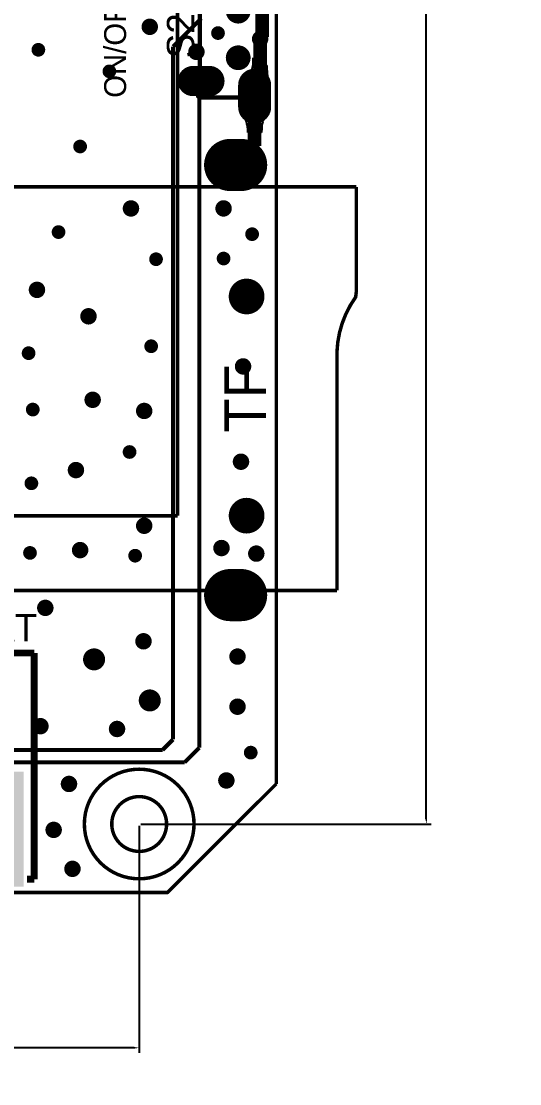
# Model space of a CAD drawing. Extents: x 53.3 to 135, y 28 to 125.4.
# Drawn here: x 116.85 to 135.03, y 28.05 to 66.83 of the extents above; entities that cross this region are included whole.
import ezdxf

# ---------------------------------------------------------------- set-up
doc = ezdxf.new("R2010")
doc.units = 0
doc.header["$MEASUREMENT"] = 0
doc.layers.get('0').update_dxf_attribs({"linetype": 'CONTINUOUS'})
doc.layers.get('Defpoints').update_dxf_attribs({"linetype": 'CONTINUOUS'})
for name, color, linetype in [('BOTTOMLAYER', 5, 'CONTINUOUS'), ('BOTTOMOVERLAY', 54, 'CONTINUOUS'), ('BOTTOMSOLDER', 6, 'CONTINUOUS'), ('KEEPOUTLAYER', 6, 'CONTINUOUS'), ('MECHANICAL2', 216, 'CONTINUOUS'), ('MULTILAYER', 9, 'CONTINUOUS'), ('TOPLAYER', 1, 'CONTINUOUS'), ('TOPOVERLAY', 2, 'CONTINUOUS'), ('TOPPASTE', 8, 'CONTINUOUS'), ('TOPSOLDER', 216, 'CONTINUOUS')]:
    doc.layers.add(name, color=color, linetype=linetype)
doc.dimstyles.get("Standard").update_dxf_attribs({"dimtxt": 2, "dimasz": 0.18, "dimexe": 0.18, "dimexo": 0.0625, "dimgap": 0.09, "dimtad": 0, "dimtih": 1, "dimtoh": 1, "dimrnd": 0.0005, "dimzin": 0, "dimdsep": 46, "dimtxsty": 'STANDARD', "dimcen": 0.09, "dimclrd": 1, "dimclre": 1, "dimclrt": 1, "dimadec": 0, "dimazin": 0, "dimtfac": 1, "dimtofl": 0, "dimtmove": 0, "dimatfit": 3, "dimfxl": 1, "dimtolj": 1, "dimtzin": 0, "dimarcsym": 0})

# ---------------------------------------------------------------- blocks, each defined once
blk = doc.blocks.new('*D5')
at = {"color": 1, "linetype": 'Continuous', "lineweight": -2, "transparency": 16777216}
for p, q in [((121.216, 112.027), (131.807, 112.027)), ((121.216, 37.527), (131.807, 37.527))]:
    blk.add_line(p, q, dxfattribs=at)
at = {"color": 1, "lineweight": -2, "transparency": 16777216}
for p, q in [((131.627, 111.847), (131.627, 75.867)), ((131.627, 37.707), (131.627, 73.687))]:
    blk.add_line(p, q, dxfattribs=at)
at = {"color": 1, "linetype": 'Continuous', "transparency": 16777216}
for points in [[(131.597, 111.847), (131.657, 111.847), (131.627, 112.027)], [(131.597, 37.707), (131.657, 37.707), (131.627, 37.527)]]:
    blk.add_solid(points, dxfattribs=at)
at = {"layer": 'Defpoints', "color": 0, "linetype": 'Continuous', "transparency": 16777216}
for p in [(121.153, 112.027), (121.153, 37.527), (131.627, 37.527)]:
    blk.add_point(p, dxfattribs=at)
at = {"color": 1, "linetype": 'Continuous', "transparency": 16777216, "insert": (131.627, 74.777), "char_height": 2, "attachment_point": 5}
blk.add_mtext('\\A1;74.50', dxfattribs=at)
blk = doc.blocks.new('*D6')
at = {"color": 1, "linetype": 'Continuous', "lineweight": -2, "transparency": 16777216}
for p, q in [((80.753, 37.465), (80.753, 29.179)), ((121.153, 37.465), (121.153, 29.179))]:
    blk.add_line(p, q, dxfattribs=at)
at = {"color": 1, "lineweight": -2, "transparency": 16777216}
for p, q in [((80.933, 29.359), (97.196, 29.359)), ((120.973, 29.359), (104.71, 29.359))]:
    blk.add_line(p, q, dxfattribs=at)
at = {"color": 1, "linetype": 'Continuous', "transparency": 16777216}
for points in [[(80.933, 29.389), (80.933, 29.329), (80.753, 29.359)], [(120.973, 29.389), (120.973, 29.329), (121.153, 29.359)]]:
    blk.add_solid(points, dxfattribs=at)
at = {"layer": 'Defpoints', "color": 0, "linetype": 'Continuous', "transparency": 16777216}
for p in [(80.753, 37.527), (121.153, 37.527), (121.153, 29.359)]:
    blk.add_point(p, dxfattribs=at)
at = {"color": 1, "linetype": 'Continuous', "transparency": 16777216, "insert": (100.953, 29.359), "char_height": 2, "attachment_point": 5}
blk.add_mtext('\\A1;40.40', dxfattribs=at)

msp = doc.modelspace()

# ---------------------------------------------------------------- linework, layer by layer
at = {"layer": 'BOTTOMLAYER'}
for points, const_width in [([(121.389, 66.6242, 1), (121.689, 66.6242, 1)], 0.299999), ([(123.903202, 66.3956, 1), (124.153198, 66.3956, 1)], 0.249999), ([(125.414804, 66.179797, 1), (125.714803, 66.179797, 1)], 0.299999), ([(117.350002, 65.786, 1), (117.599998, 65.786, 1)], 0.249999), ([(123.0908, 65.7098, 1), (123.3908, 65.7098, 1)], 0.299999), ([(124.589802, 65.494802, 1), (124.939803, 65.494802, 1)], 0.349999), ([(119.940802, 64.9986, 1), (120.190798, 64.9986, 1)], 0.249999), ([(118.874002, 62.2554, 1), (119.123998, 62.2554, 1)], 0.249999), ([(120.7032, 59.9948, 1), (121.0032, 59.9948, 1)], 0.299999), ([(124.0814, 59.9948, 1), (124.3814, 59.9948, 1)], 0.299999), ([(118.086602, 59.1312, 1), (118.336598, 59.1312, 1)], 0.249999), ([(125.147802, 59.055, 1), (125.397798, 59.055, 1)], 0.249999), ([(121.642602, 58.1406, 1), (121.892598, 58.1406, 1)], 0.249999), ([(124.106402, 58.166, 1), (124.356398, 58.166, 1)], 0.249999), ([(117.2742, 57.023, 1), (117.5742, 57.023, 1)], 0.299999), ([(124.796596, 56.7812, 1), (125.346597, 56.7812, 1)], 0.549999), ([(119.1538, 56.0578, 1), (119.4538, 56.0578, 1)], 0.299999), ([(121.464802, 54.9656, 1), (121.714798, 54.9656, 1)], 0.249999), ([(116.994402, 54.7116, 1), (117.244398, 54.7116, 1)], 0.249999), ([(124.7926, 54.229, 1), (125.0926, 54.229, 1)], 0.299999), ([(119.3062, 53.0098, 1), (119.6062, 53.0098, 1)], 0.299999), ([(117.146802, 52.6542, 1), (117.396798, 52.6542, 1)], 0.249999), ([(121.1858, 52.6034, 1), (121.4858, 52.6034, 1)], 0.299999), ([(120.677402, 51.1048, 1), (120.927398, 51.1048, 1)], 0.249999), ([(124.7164, 50.7492, 1), (125.0164, 50.7492, 1)], 0.299999), ([(118.6966, 50.4444, 1), (118.9966, 50.4444, 1)], 0.299999), ([(117.096002, 49.9618, 1), (117.345998, 49.9618, 1)], 0.249999), ([(124.796601, 48.781205, 1), (125.346602, 48.781205, 1)], 0.549999), ([(121.1858, 48.4124, 1), (121.4858, 48.4124, 1)], 0.299999), ([(118.849, 47.5234, 1), (119.149, 47.5234, 1)], 0.299999), ([(124.0052, 47.5996, 1), (124.3052, 47.5996, 1)], 0.299999), ([(117.045202, 47.4218, 1), (117.295198, 47.4218, 1)], 0.249999), ([(120.880602, 47.3202, 1), (121.130598, 47.3202, 1)], 0.249999), ([(125.2752, 47.3964, 1), (125.5752, 47.3964, 1)], 0.299999), ([(117.579, 45.4152, 1), (117.879, 45.4152, 1)], 0.299999), ([(121.1604, 44.196, 1), (121.4604, 44.196, 1)], 0.299999), ([(119.357, 43.5356, 1), (119.657, 43.5356, 1)], 0.299999), ([(124.5894, 43.6372, 1), (124.8894, 43.6372, 1)], 0.299999), ([(121.389, 42.037, 1), (121.689, 42.037, 1)], 0.299999), ([(124.5894, 41.8084, 1), (124.8894, 41.8084, 1)], 0.299999), ([(117.4012, 41.0972, 1), (117.7012, 41.0972, 1)], 0.299999), ([(120.1952, 40.9956, 1), (120.4952, 40.9956, 1)], 0.299999), ([(125.097002, 40.132, 1), (125.346998, 40.132, 1)], 0.249999), ([(118.4426, 38.989, 1), (118.7426, 38.989, 1)], 0.299999), ([(124.183, 39.116, 1), (124.483, 39.116, 1)], 0.299999), ([(117.8838, 37.3126, 1), (118.1838, 37.3126, 1)], 0.299999), ([(118.5696, 35.8902, 1), (118.8696, 35.8902, 1)], 0.299999)]:
    msp.add_lwpolyline(points, format="xyb", close=True, dxfattribs=dict(at, const_width=const_width))
at = {"layer": 'BOTTOMOVERLAY', "const_width": 0.127}
for points in [[(122.553136, 48.777027), (122.553136, 106.377059)], [(79.353113, 48.777027), (122.553136, 48.777027)]]:
    msp.add_lwpolyline(points, dxfattribs=at)
at = {"layer": 'BOTTOMSOLDER'}
for points, const_width in [([(124.538994, 67.194796, 1), (124.990596, 67.194796, 1)], 0.451599), ([(124.539002, 65.494802, 1), (124.990603, 65.494802, 1)], 0.451599), ([(124.745796, 56.7812, 1), (125.397397, 56.7812, 1)], 0.651599), ([(124.745801, 48.781205, 1), (125.397402, 48.781205, 1)], 0.651599), ([(119.3062, 43.5356, 1), (119.7078, 43.5356, 1)], 0.401599), ([(121.3382, 42.037, 1), (121.7398, 42.037, 1)], 0.401599)]:
    msp.add_lwpolyline(points, format="xyb", close=True, dxfattribs=dict(at, const_width=const_width))
at = {"layer": 'KEEPOUTLAYER', "const_width": 0.127}
for points in [[(126.153136, 38.991487), (126.153136, 110.562593)], [(122.188668, 35.027019), (126.153136, 38.991487)], [(79.717577, 35.027019), (122.188668, 35.027019)]]:
    msp.add_lwpolyline(points, dxfattribs=at)
at = {"layer": 'KEEPOUTLAYER'}
for points, const_width in [([(122.153134, 37.527022, 1), (120.153133, 37.527022, 1)], 0.127), ([(120.121383, 37.527022, 1), (120.184883, 37.527022, 1)], 0.0635), ([(122.121384, 37.527022, 1), (122.184884, 37.527022, 1)], 0.0635)]:
    msp.add_lwpolyline(points, format="xyb", close=True, dxfattribs=dict(at, const_width=const_width))
at = {"layer": 'MECHANICAL2'}
for points, const_width in [([(122.220418, 35.027019, 1), (122.156918, 35.027019, 1)], 0.0635), ([(122.141043, 35.027019, 1), (122.172793, 35.027019, 1)], 0.03175), ([(122.204543, 35.027019, 1), (122.236293, 35.027019, 1)], 0.03175)]:
    msp.add_lwpolyline(points, format="xyb", close=True, dxfattribs=dict(at, const_width=const_width))
at = {"layer": 'MULTILAYER'}
for points, const_width in [([(121.389, 66.6242, 1), (121.689, 66.6242, 1)], 0.299999), ([(123.903202, 66.3956, 1), (124.153198, 66.3956, 1)], 0.249999), ([(125.414804, 66.179797, 1), (125.714803, 66.179797, 1)], 0.299999), ([(117.350002, 65.786, 1), (117.599998, 65.786, 1)], 0.249999), ([(123.0908, 65.7098, 1), (123.3908, 65.7098, 1)], 0.299999), ([(124.589802, 65.494802, 1), (124.939803, 65.494802, 1)], 0.349999), ([(119.940802, 64.9986, 1), (120.190798, 64.9986, 1)], 0.249999), ([(118.874002, 62.2554, 1), (119.123998, 62.2554, 1)], 0.249999), ([(120.7032, 59.9948, 1), (121.0032, 59.9948, 1)], 0.299999), ([(124.0814, 59.9948, 1), (124.3814, 59.9948, 1)], 0.299999), ([(118.086602, 59.1312, 1), (118.336598, 59.1312, 1)], 0.249999), ([(125.147802, 59.055, 1), (125.397798, 59.055, 1)], 0.249999), ([(121.642602, 58.1406, 1), (121.892598, 58.1406, 1)], 0.249999), ([(124.106402, 58.166, 1), (124.356398, 58.166, 1)], 0.249999), ([(117.2742, 57.023, 1), (117.5742, 57.023, 1)], 0.299999), ([(124.796596, 56.7812, 1), (125.346597, 56.7812, 1)], 0.549999), ([(119.1538, 56.0578, 1), (119.4538, 56.0578, 1)], 0.299999), ([(121.464802, 54.9656, 1), (121.714798, 54.9656, 1)], 0.249999), ([(116.994402, 54.7116, 1), (117.244398, 54.7116, 1)], 0.249999), ([(124.7926, 54.229, 1), (125.0926, 54.229, 1)], 0.299999), ([(119.3062, 53.0098, 1), (119.6062, 53.0098, 1)], 0.299999), ([(117.146802, 52.6542, 1), (117.396798, 52.6542, 1)], 0.249999), ([(121.1858, 52.6034, 1), (121.4858, 52.6034, 1)], 0.299999), ([(120.677402, 51.1048, 1), (120.927398, 51.1048, 1)], 0.249999), ([(124.7164, 50.7492, 1), (125.0164, 50.7492, 1)], 0.299999), ([(118.6966, 50.4444, 1), (118.9966, 50.4444, 1)], 0.299999), ([(117.096002, 49.9618, 1), (117.345998, 49.9618, 1)], 0.249999), ([(124.796601, 48.781205, 1), (125.346602, 48.781205, 1)], 0.549999), ([(121.1858, 48.4124, 1), (121.4858, 48.4124, 1)], 0.299999), ([(118.849, 47.5234, 1), (119.149, 47.5234, 1)], 0.299999), ([(124.0052, 47.5996, 1), (124.3052, 47.5996, 1)], 0.299999), ([(117.045202, 47.4218, 1), (117.295198, 47.4218, 1)], 0.249999), ([(120.880602, 47.3202, 1), (121.130598, 47.3202, 1)], 0.249999), ([(125.2752, 47.3964, 1), (125.5752, 47.3964, 1)], 0.299999), ([(117.579, 45.4152, 1), (117.879, 45.4152, 1)], 0.299999), ([(121.1604, 44.196, 1), (121.4604, 44.196, 1)], 0.299999), ([(119.357, 43.5356, 1), (119.657, 43.5356, 1)], 0.299999), ([(124.5894, 43.6372, 1), (124.8894, 43.6372, 1)], 0.299999), ([(121.389, 42.037, 1), (121.689, 42.037, 1)], 0.299999), ([(124.5894, 41.8084, 1), (124.8894, 41.8084, 1)], 0.299999), ([(117.4012, 41.0972, 1), (117.7012, 41.0972, 1)], 0.299999), ([(120.1952, 40.9956, 1), (120.4952, 40.9956, 1)], 0.299999), ([(125.097002, 40.132, 1), (125.346998, 40.132, 1)], 0.249999), ([(118.4426, 38.989, 1), (118.7426, 38.989, 1)], 0.299999), ([(124.183, 39.116, 1), (124.483, 39.116, 1)], 0.299999), ([(117.8838, 37.3126, 1), (118.1838, 37.3126, 1)], 0.299999), ([(118.5696, 35.8902, 1), (118.8696, 35.8902, 1)], 0.299999)]:
    msp.add_lwpolyline(points, format="xyb", close=True, dxfattribs=dict(at, const_width=const_width))
at = {"layer": 'TOPLAYER'}
for p, q in [((125.29247, 65.147828), (125.304878, 65.246334)), ((125.304878, 65.246334), (125.312322, 65.36021)), ((125.312322, 65.36021), (125.314804, 65.489452)), ((125.314804, 65.489452), (125.814803, 65.206989)), ((125.814803, 65.206989), (125.815143, 65.111165)), ((125.848961, 64.624527), (125.066661, 64.888575)), ((125.066661, 64.888575), (125.113806, 64.879507)), ((125.113806, 64.879507), (125.155993, 64.885809)), ((125.155993, 64.885809), (125.193214, 64.907477)), ((125.193214, 64.907477), (125.225472, 64.944513)), ((125.225472, 64.944513), (125.252767, 64.996916)), ((125.252767, 64.996916), (125.275101, 65.064688)), ((125.275101, 65.064688), (125.29247, 65.147828)), ((125.815143, 65.111165), (125.842471, 64.645195)), ((125.842471, 64.645195), (125.848961, 64.624527)), ((123.208037, 64.19549), (123.193597, 64.19704)), ((123.193597, 64.19704), (123.497599, 64.19704)), ((123.220958, 64.190837), (123.208037, 64.19549)), ((123.232357, 64.183085), (123.220958, 64.190837)), ((123.242238, 64.172231), (123.232357, 64.183085)), ((123.250597, 64.158277), (123.242238, 64.172231)), ((123.257437, 64.141223), (123.250597, 64.158277)), ((123.262758, 64.121066), (123.257437, 64.141223)), ((123.266558, 64.097807), (123.262758, 64.121066)), ((123.268837, 64.071449), (123.266558, 64.097807)), ((123.269599, 64.04199), (123.268837, 64.071449)), ((123.421597, 64.04199), (123.269599, 64.04199)), ((123.422359, 64.071449), (123.421597, 64.04199)), ((123.424638, 64.097807), (123.422359, 64.071449)), ((123.428437, 64.121066), (123.424638, 64.097807)), ((123.433759, 64.141223), (123.428437, 64.121066)), ((123.440599, 64.158277), (123.433759, 64.141223)), ((123.448958, 64.172231), (123.440599, 64.158277)), ((123.458839, 64.183085), (123.448958, 64.172231)), ((123.470238, 64.190837), (123.458839, 64.183085)), ((123.483159, 64.19549), (123.470238, 64.190837)), ((123.497599, 64.19704), (123.483159, 64.19549)), ((124.965691, 63.394158), (124.930715, 63.444178)), ((124.930715, 63.444178), (125.798887, 63.444178)), ((124.996986, 63.340061), (124.965691, 63.394158)), ((125.024599, 63.281885), (124.996986, 63.340061)), ((125.048531, 63.21963), (125.024599, 63.281885)), ((125.06878, 63.153295), (125.048531, 63.21963)), ((125.681072, 63.21963), (125.660823, 63.153295)), ((125.705004, 63.281885), (125.681072, 63.21963)), ((125.732616, 63.340061), (125.705004, 63.281885)), ((125.763912, 63.394158), (125.732616, 63.340061)), ((125.798887, 63.444178), (125.763912, 63.394158)), ((125.085348, 63.082884), (125.06878, 63.153295)), ((125.098233, 63.008396), (125.085348, 63.082884)), ((125.11296, 62.847179), (125.098233, 63.008396)), ((125.114802, 62.760456), (125.11296, 62.847179)), ((125.622164, 62.929826), (125.614801, 62.760456)), ((125.631369, 63.008396), (125.622164, 62.929826)), ((125.644255, 63.082884), (125.631369, 63.008396)), ((125.660823, 63.153295), (125.644255, 63.082884)), ((125.614801, 62.760456), (125.114802, 62.760456))]:
    msp.add_line(p, q, dxfattribs=at)
for points, const_width in [([(125.639637, 66.25463), (125.639637, 68.319967)], 0.499999), ([(122.388795, 65.900983), (123.414793, 66.926981)], 0.152001), ([(125.564803, 66.179797), (125.639637, 66.25463)], 0.499999), ([(125.564803, 64.294799), (125.564803, 66.179797)], 0.499999), ([(122.388795, 40.6146), (122.388795, 65.900983)], 0.152001), ([(123.114796, 64.644798), (123.714794, 64.644798)], 0.900001), ([(125.364801, 64.494796), (125.364801, 63.694798)], 1.000001), ([(123.345598, 64.575601), (123.414795, 64.644798)], 0.152001), ([(123.345598, 40.312998), (123.345598, 64.575601)], 0.152001), ([(125.364801, 64.094797), (125.564803, 64.294799)], 0.499999), ([(125.364801, 62.274407), (125.364801, 64.094797)], 0.499999), ([(124.671597, 61.581203), (125.364801, 62.274407)], 0.499999), ([(124.471598, 61.581203), (124.871597, 61.581203)], 1.699999), ([(124.4716, 45.881193), (124.871599, 45.881193)], 1.699999), ([(122.004717, 40.230522), (122.388795, 40.6146)], 0.152001), ([(122.809, 39.7764), (123.345598, 40.312998)], 0.152001), ([(108.334078, 40.230522), (122.004717, 40.230522)], 0.152001), ([(107.7722, 39.7764), (122.809, 39.7764)], 0.152001)]:
    msp.add_lwpolyline(points, dxfattribs=dict(at, const_width=const_width))
for points, const_width in [([(121.389, 66.6242, 1), (121.689, 66.6242, 1)], 0.299999), ([(123.903202, 66.3956, 1), (124.153198, 66.3956, 1)], 0.249999), ([(125.414804, 66.179797, 1), (125.714803, 66.179797, 1)], 0.299999), ([(117.350002, 65.786, 1), (117.599998, 65.786, 1)], 0.249999), ([(123.0908, 65.7098, 1), (123.3908, 65.7098, 1)], 0.299999), ([(124.589802, 65.494802, 1), (124.939803, 65.494802, 1)], 0.349999), ([(119.940802, 64.9986, 1), (120.190798, 64.9986, 1)], 0.249999), ([(122.889795, 64.644798, 1), (123.339796, 64.644798, 1)], 0.449999), ([(123.489794, 64.644798, 1), (123.939795, 64.644798, 1)], 0.449999), ([(125.114802, 64.494796, 1), (125.614801, 64.494796, 1)], 0.499999), ([(125.114802, 63.694798, 1), (125.614801, 63.694798, 1)], 0.499999), ([(118.874002, 62.2554, 1), (119.123998, 62.2554, 1)], 0.249999), ([(124.046597, 61.581203, 1), (124.896598, 61.581203, 1)], 0.849998), ([(124.446596, 61.581203, 1), (125.296597, 61.581203, 1)], 0.849998), ([(120.7032, 59.9948, 1), (121.0032, 59.9948, 1)], 0.299999), ([(124.0814, 59.9948, 1), (124.3814, 59.9948, 1)], 0.299999), ([(118.086602, 59.1312, 1), (118.336598, 59.1312, 1)], 0.249999), ([(125.147802, 59.055, 1), (125.397798, 59.055, 1)], 0.249999), ([(121.642602, 58.1406, 1), (121.892598, 58.1406, 1)], 0.249999), ([(124.106402, 58.166, 1), (124.356398, 58.166, 1)], 0.249999), ([(117.2742, 57.023, 1), (117.5742, 57.023, 1)], 0.299999), ([(124.796596, 56.7812, 1), (125.346597, 56.7812, 1)], 0.549999), ([(119.1538, 56.0578, 1), (119.4538, 56.0578, 1)], 0.299999), ([(121.464802, 54.9656, 1), (121.714798, 54.9656, 1)], 0.249999), ([(116.994402, 54.7116, 1), (117.244398, 54.7116, 1)], 0.249999), ([(124.7926, 54.229, 1), (125.0926, 54.229, 1)], 0.299999), ([(119.3062, 53.0098, 1), (119.6062, 53.0098, 1)], 0.299999), ([(117.146802, 52.6542, 1), (117.396798, 52.6542, 1)], 0.249999), ([(121.1858, 52.6034, 1), (121.4858, 52.6034, 1)], 0.299999), ([(120.677402, 51.1048, 1), (120.927398, 51.1048, 1)], 0.249999), ([(124.7164, 50.7492, 1), (125.0164, 50.7492, 1)], 0.299999), ([(118.6966, 50.4444, 1), (118.9966, 50.4444, 1)], 0.299999), ([(117.096002, 49.9618, 1), (117.345998, 49.9618, 1)], 0.249999), ([(124.796601, 48.781205, 1), (125.346602, 48.781205, 1)], 0.549999), ([(121.1858, 48.4124, 1), (121.4858, 48.4124, 1)], 0.299999), ([(118.849, 47.5234, 1), (119.149, 47.5234, 1)], 0.299999), ([(124.0052, 47.5996, 1), (124.3052, 47.5996, 1)], 0.299999), ([(117.045202, 47.4218, 1), (117.295198, 47.4218, 1)], 0.249999), ([(120.880602, 47.3202, 1), (121.130598, 47.3202, 1)], 0.249999), ([(125.2752, 47.3964, 1), (125.5752, 47.3964, 1)], 0.299999), ([(124.0466, 45.881193, 1), (124.896601, 45.881193, 1)], 0.849998), ([(124.446599, 45.881193, 1), (125.2966, 45.881193, 1)], 0.849998), ([(117.579, 45.4152, 1), (117.879, 45.4152, 1)], 0.299999), ([(121.1604, 44.196, 1), (121.4604, 44.196, 1)], 0.299999), ([(119.357, 43.5356, 1), (119.657, 43.5356, 1)], 0.299999), ([(124.5894, 43.6372, 1), (124.8894, 43.6372, 1)], 0.299999), ([(121.389, 42.037, 1), (121.689, 42.037, 1)], 0.299999), ([(124.5894, 41.8084, 1), (124.8894, 41.8084, 1)], 0.299999), ([(117.4012, 41.0972, 1), (117.7012, 41.0972, 1)], 0.299999), ([(120.1952, 40.9956, 1), (120.4952, 40.9956, 1)], 0.299999), ([(125.097002, 40.132, 1), (125.346998, 40.132, 1)], 0.249999), ([(118.4426, 38.989, 1), (118.7426, 38.989, 1)], 0.299999), ([(124.183, 39.116, 1), (124.483, 39.116, 1)], 0.299999), ([(117.8838, 37.3126, 1), (118.1838, 37.3126, 1)], 0.299999), ([(118.5696, 35.8902, 1), (118.8696, 35.8902, 1)], 0.299999)]:
    msp.add_lwpolyline(points, format="xyb", close=True, dxfattribs=dict(at, const_width=const_width))
at = {"layer": 'TOPOVERLAY'}
for points, const_width in [([(123.3648, 68.644798), (123.364803, 64.044802)], 0.1524), ([(125.664798, 64.0448), (125.664801, 68.6448)], 0.1524), ([(123.364803, 64.044802), (125.664798, 64.0448)], 0.1524), ([(114.020603, 60.782203), (129.071604, 60.782197)], 0.127), ([(129.071601, 56.932538), (129.071604, 60.782197)], 0.127), ([(129.049948, 56.759757), (129.071601, 56.932538)], 0.127), ([(128.371595, 46.050197), (128.371605, 54.412426)], 0.127), ([(114.020597, 46.050205), (128.371595, 46.050197)], 0.127), ([(114.40668, 43.768645), (117.32514, 43.768645)], 0.254), ([(117.32514, 35.589845), (117.32514, 43.768645)], 0.254), ([(117.29974, 35.589845), (117.32514, 35.589845)], 0.254), ([(117.325648, 35.513213), (117.325648, 35.665613)], 0.254), ([(117.065095, 35.513213), (117.325648, 35.513213)], 0.254)]:
    msp.add_lwpolyline(points, dxfattribs=dict(at, const_width=const_width))
at = {"layer": 'TOPOVERLAY', "const_width": 0.127}
msp.add_lwpolyline([(128.371648, 54.411631, -0.171831), (129.049038, 56.758497)], format="xyb", dxfattribs=at)
at = {"layer": 'TOPOVERLAY'}
for points, const_width in [([(129.017288, 56.758497, 1), (129.080788, 56.758497, 1)], 0.0635), ([(128.339898, 54.411631, 1), (128.403398, 54.411631, 1)], 0.0635), ([(123.153134, 37.527022, 1), (119.153132, 37.527022, 1)], 0.127), ([(119.121382, 37.527022, 1), (119.184882, 37.527022, 1)], 0.0635), ([(123.121384, 37.527022, 1), (123.184884, 37.527022, 1)], 0.0635)]:
    msp.add_lwpolyline(points, format="xyb", close=True, dxfattribs=dict(at, const_width=const_width))
at = {"layer": 'TOPPASTE'}
for points, const_width in [([(123.114796, 64.644798), (123.714794, 64.644798)], 0.900001), ([(125.364801, 64.494796), (125.364801, 63.694798)], 1.000001), ([(124.471598, 61.581203), (124.871597, 61.581203)], 1.699999), ([(124.4716, 45.881193), (124.871599, 45.881193)], 1.699999)]:
    msp.add_lwpolyline(points, dxfattribs=dict(at, const_width=const_width))
for points, const_width in [([(122.889795, 64.644798, 1), (123.339796, 64.644798, 1)], 0.449999), ([(123.489794, 64.644798, 1), (123.939795, 64.644798, 1)], 0.449999), ([(125.114802, 64.494796, 1), (125.614801, 64.494796, 1)], 0.499999), ([(125.114802, 63.694798, 1), (125.614801, 63.694798, 1)], 0.499999), ([(124.046597, 61.581203, 1), (124.896598, 61.581203, 1)], 0.849998), ([(124.446596, 61.581203, 1), (125.296597, 61.581203, 1)], 0.849998), ([(124.0466, 45.881193, 1), (124.896601, 45.881193, 1)], 0.849998), ([(124.446599, 45.881193, 1), (125.2966, 45.881193, 1)], 0.849998)]:
    msp.add_lwpolyline(points, format="xyb", close=True, dxfattribs=dict(at, const_width=const_width))
at = {"layer": 'TOPSOLDER'}
for points, const_width in [([(124.538994, 67.194796, 1), (124.990596, 67.194796, 1)], 0.451599), ([(124.539002, 65.494802, 1), (124.990603, 65.494802, 1)], 0.451599), ([(122.838995, 64.644798, 1), (123.390596, 64.644798, 1)], 0.551599), ([(123.438994, 64.644798, 1), (123.990595, 64.644798, 1)], 0.551599), ([(125.064002, 64.494796, 1), (125.665601, 64.494796, 1)], 0.601599), ([(125.064002, 63.694798, 1), (125.665601, 63.694798, 1)], 0.601599), ([(123.995797, 61.581203, 1), (124.947398, 61.581203, 1)], 0.951598), ([(124.395796, 61.581203, 1), (125.347397, 61.581203, 1)], 0.951598), ([(124.745796, 56.7812, 1), (125.397397, 56.7812, 1)], 0.651599), ([(124.745801, 48.781205, 1), (125.397402, 48.781205, 1)], 0.651599), ([(123.9958, 45.881193, 1), (124.947401, 45.881193, 1)], 0.951598), ([(124.395799, 45.881193, 1), (125.3474, 45.881193, 1)], 0.951598), ([(119.3062, 43.5356, 1), (119.7078, 43.5356, 1)], 0.401599), ([(121.3382, 42.037, 1), (121.7398, 42.037, 1)], 0.401599)]:
    msp.add_lwpolyline(points, format="xyb", close=True, dxfattribs=dict(at, const_width=const_width))
for points, const_width in [([(123.114796, 64.644798), (123.714794, 64.644798)], 1.103201), ([(125.364801, 64.494796), (125.364801, 63.694798)], 1.203201), ([(124.471598, 61.581203), (124.871597, 61.581203)], 1.903199), ([(124.4716, 45.881193), (124.871599, 45.881193)], 1.903199)]:
    msp.add_lwpolyline(points, dxfattribs=dict(at, const_width=const_width))
msp.add_solid([(116.935517, 39.442441), (115.23232, 39.442441), (116.935517, 35.239249), (115.23232, 35.239249)], dxfattribs=at)

# ---------------------------------------------------------------- texts
at = {"layer": 'TOPOVERLAY'}
for s, height, p in [('ON/OFF', 0.800001, (120.6754, 64.0334)), ('S2', 1.000001, (123.1646, 65.4812)), ('TF', 1.524, (125.7808, 51.816))]:
    msp.add_text(s, height=height, rotation=90, dxfattribs=at).set_placement(p)
msp.add_text('BAT', height=1.000001, dxfattribs=at).set_placement((114.8334, 44.196))

# ---------------------------------------------------------------- dimensions: what is measured, and where the dimension line sits
at = {"linetype": 'Continuous'}
dim = msp.add_linear_dim(base=(131.626653, 37.527022), p1=(121.153133, 112.027061), p2=(121.153133, 37.527022), angle=90, dimstyle='Standard', dxfattribs=at)
dim.commit()
dim.dimension.update_dxf_attribs({"geometry": '*D5', "text_midpoint": (131.626653, 74.777041)})
dim = msp.add_linear_dim(base=(121.153133, 29.358893), p1=(80.753113, 37.527022), p2=(121.153133, 37.527022), dimstyle='Standard', dxfattribs=at)
dim.commit()
dim.dimension.update_dxf_attribs({"geometry": '*D6', "text_midpoint": (100.953123, 29.358893)})

doc.saveas('drawing.dxf')
